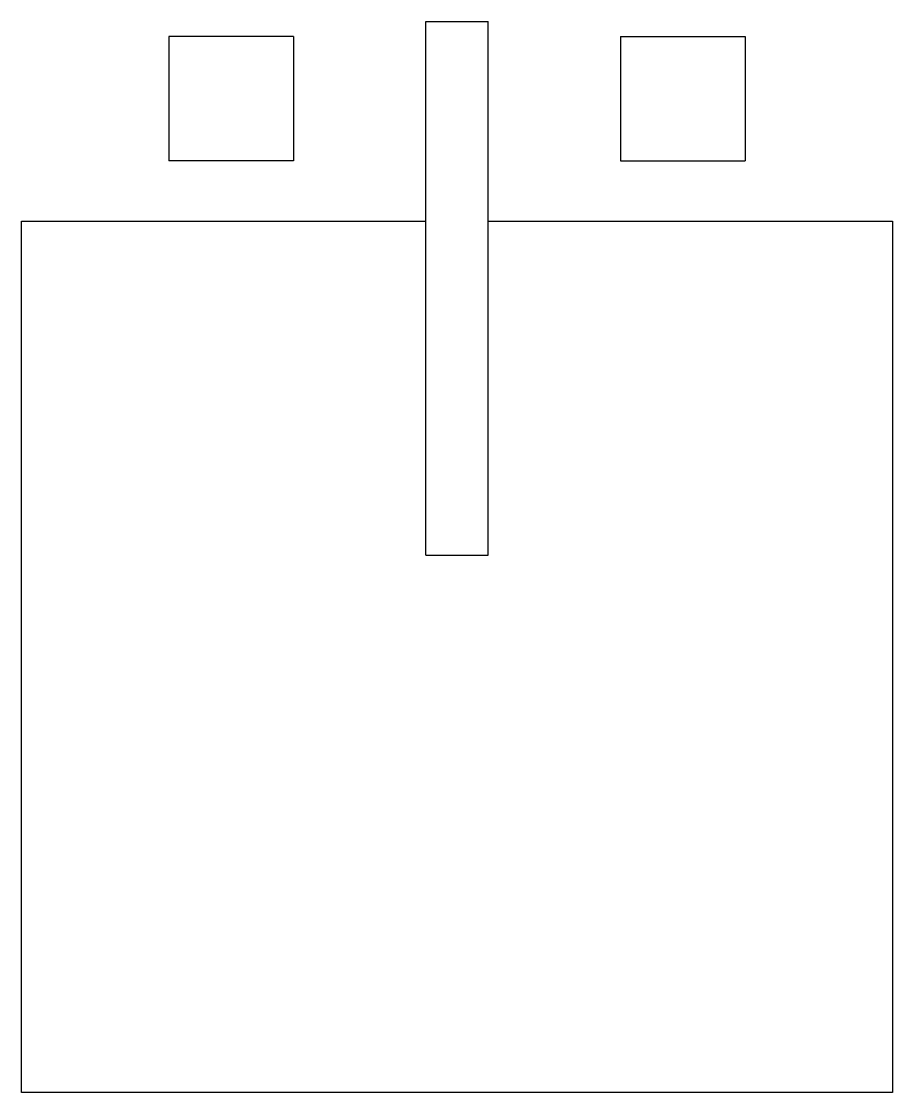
# Model space of a CAD drawing. Extents: x 10.802 to 11.152, y 27.106 to 27.536.
import ezdxf

# ---------------------------------------------------------------- set-up
doc = ezdxf.new("R2010")
doc.units = 0
doc.header["$MEASUREMENT"] = 0
doc.layers.add('A-PEÇAS', color=2, linetype='CONTINUOUS')

msp = doc.modelspace()

# ---------------------------------------------------------------- linework, layer by layer
at = {"layer": 'A-PEÇAS'}
for p, q in [((10.96448, 27.32146), (10.96448, 27.53589)), ((10.96448, 27.53589), (10.98948, 27.53589)), ((10.98948, 27.32146), (10.98948, 27.53589)), ((10.91125, 27.52984), (10.86125, 27.52984)), ((10.86125, 27.52984), (10.86125, 27.47984)), ((10.91125, 27.52984), (10.91125, 27.47984)), ((11.04271, 27.52984), (11.09271, 27.52984)), ((11.04271, 27.52984), (11.04271, 27.47984)), ((11.09271, 27.52984), (11.09271, 27.47984)), ((10.91125, 27.47984), (10.86125, 27.47984)), ((11.04271, 27.47984), (11.09271, 27.47984)), ((10.80198, 27.10559), (10.80198, 27.45559)), ((10.80198, 27.45559), (10.96448, 27.45559)), ((10.98948, 27.45559), (11.15198, 27.45559)), ((11.15198, 27.45559), (11.15198, 27.10559)), ((10.96448, 27.32146), (10.98948, 27.32146)), ((11.15198, 27.10559), (10.80198, 27.10559))]:
    msp.add_line(p, q, dxfattribs=at)

doc.saveas('drawing.dxf')
